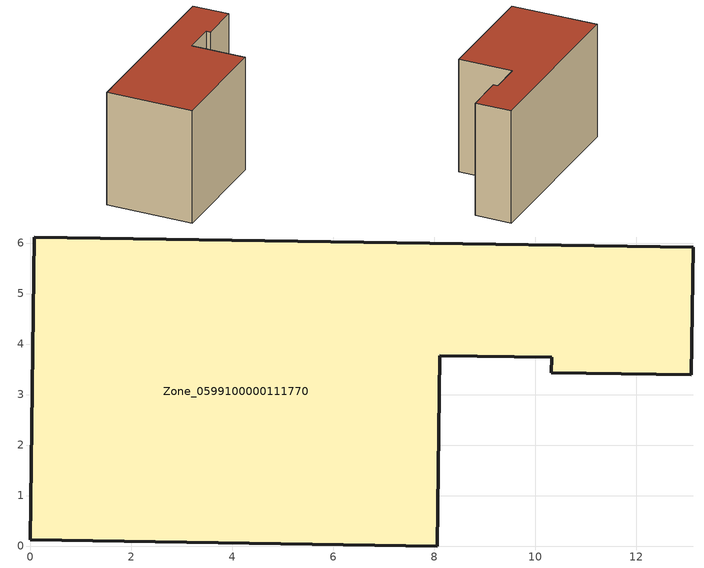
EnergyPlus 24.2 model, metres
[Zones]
Zone_0599100000111770
 floor ground (C_G): 13.13,5.92 13.09,3.39 10.32,3.43 10.33,3.74 8.11,3.77 8.06,0 0,0.12 0.08,6.12 z0
 wall outside (C_F): 0.08,6.12 0,0.12 8.06,0 8.11,3.77 10.33,3.74 10.32,3.43 13.09,3.39 13.13,5.92 0.08,6.12 z0:8.09
 roof outside (C_R): 13.13,5.92 0.08,6.12 0,0.12 8.06,0 8.11,3.77 10.33,3.74 10.32,3.43 13.09,3.39 z8.09
[BUILDING]
Pand.0599100000111770: North Axis=0; Terrain=City; Loads Convergence Tolerance Value=0.04; Temperature Convergence Tolerance Value=0.4; Solar Distribution=FullExterior; Maximum Number of Warmup Days=25; Minimum Number of Warmup Days=1
[Site:Location]
Rotterdam.The.Hague.AP_ZH_NLD Design_Conditions: Latitude=51.96; Longitude=4.45; Time Zone=1; Elevation=-4.5
[SITE:GROUNDTEMPERATURE:BUILDINGSURFACE]
18, 18, 18, 18, 18, 18, 18, 18, 18, 18, 18, 18
[MATERIAL] Thermal Absorptance=0.9; Solar Absorptance=0.7; Visible Absorptance=0.7
Name | Roughness | Thickness | Conductivity | Density | Specific Heat
G.TI.1975-1991 | MediumSmooth | 0.15 | 0.288461 | 540 | 1210
F.TI.1975-1991 | Rough | 0.3 | 0.230769 | 1920 | 840
R.TI.1975-1991 | MediumRough | 0.2 | 0.153846 | 1500 | 1000
[CONSTRUCTION]
C_G: G.TI.1975-1991
C_F: F.TI.1975-1991
C_R: R.TI.1975-1991
[ZONE]
Zone_0599100000111770: Type=1; Multiplier=1; Ceiling Height=Autocalculate; Volume=Autocalculate; Floor Area=autocalculate; Part of Total Floor Area=Yes
[ZONEINFILTRATION:DESIGNFLOWRATE]
Infil_Zone_0599100000111770: Zone or ZoneList or Space or SpaceList=Zone_0599100000111770; Schedule=AlwaysOn; Design Flow Rate Calculation Method=Flow/Area; Flow Rate per Floor Area=0.003; Constant Term Coefficient=1; Temperature Term Coefficient=0; Velocity Term Coefficient=0; Velocity Squared Term Coefficient=0
[HVACTEMPLATE:ZONE:IDEALLOADSAIRSYSTEM]
Zone_0599100000111770: Maximum Heating Supply Air Temperature=50; Minimum Cooling Supply Air Temperature=13; Maximum Heating Supply Air Humidity Ratio=0.0156; Minimum Cooling Supply Air Humidity Ratio=0.0077; Heating Limit=NoLimit; Cooling Limit=NoLimit; Dehumidification Control Type=ConstantSensibleHeatRatio; Cooling Sensible Heat Ratio=0.7; Dehumidification Setpoint=60; Humidification Control Type=None; Humidification Setpoint=30; Outdoor Air Method=None; Outdoor Air Flow Rate per Person=0.00944; Outdoor Air Flow Rate per Zone Floor Area=0; Outdoor Air Flow Rate per Zone=0; Demand Controlled Ventilation Type=None; Outdoor Air Economizer Type=NoEconomizer; Heat Recovery Type=None; Sensible Heat Recovery Effectiveness=0.7; Latent Heat Recovery Effectiveness=0.65
[ZONECONTROL:THERMOSTAT]
ThermostatControl_Zone_0599100000111770: Zone or ZoneList=Zone_0599100000111770; Control Type Schedule=DualSetpointControlType; Control 1=Thermostat_Zone_0599100000111770; Temperature Difference Between Cutout And Setpoint=0
[THERMOSTATSETPOINT:DUALSETPOINT]
Thermostat_Zone_0599100000111770: Heating Setpoint Temperature Schedule=HeatingSetpoint_Zone_0599100000111770; Cooling Setpoint Temperature Schedule=CoolingSetpoint_Zone_0599100000111770
[SCHEDULE:COMPACT]
HeatingSetpoint_Zone_0599100000111770: Through: 12/31, For: AllDays, Until: 24:00, 21
CoolingSetpoint_Zone_0599100000111770: Through: 12/31, For: AllDays, Until: 24:00, 24
DualSetpointControlType: Through: 12/31, For: AllDays, Until: 24:00, 4
AlwaysOn: Through: 12/31, For: AllDays, Until: 24:00, 1
